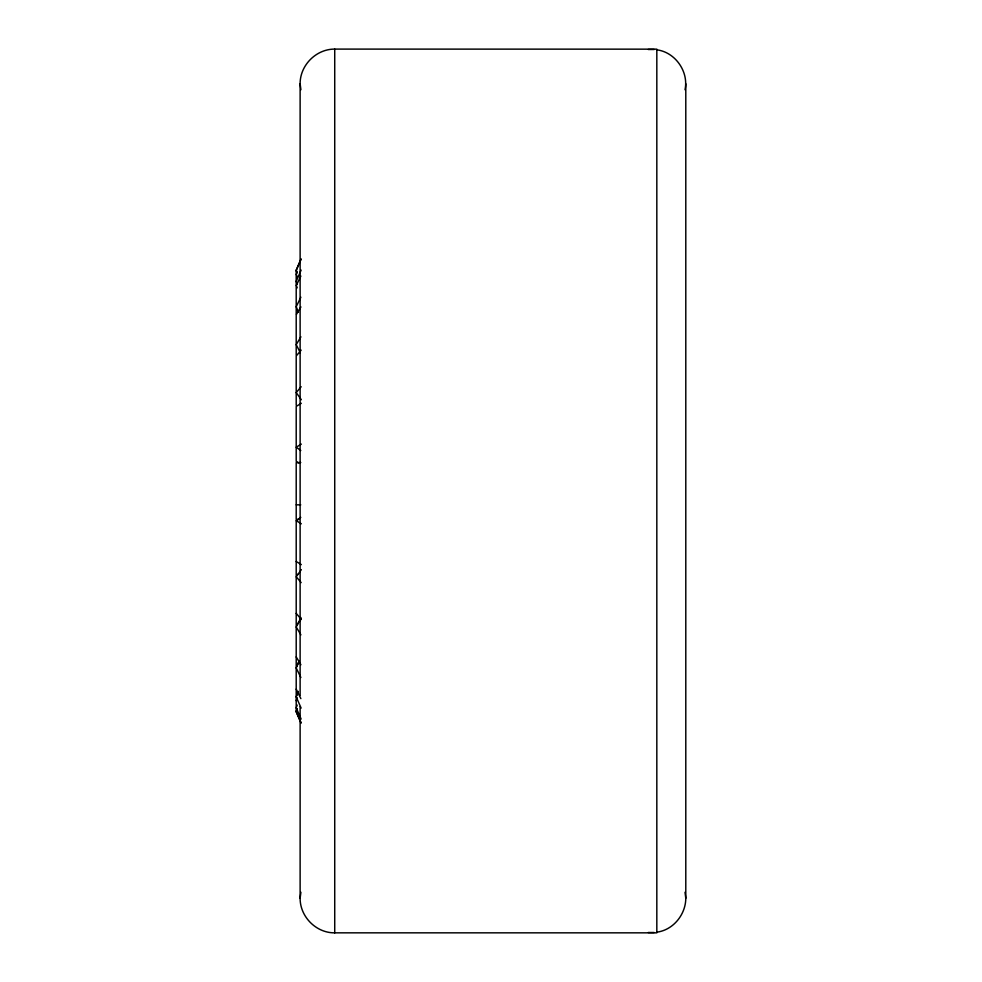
<?xml version="1.0" encoding="UTF-8"?>
<svg xmlns="http://www.w3.org/2000/svg" width="982" height="982" viewBox="0 0 982 982"><rect width="100%" height="100%" fill="white"/><g stroke="black" fill="none" stroke-linecap="round" stroke-linejoin="round"><path stroke-width="1.47" d="M300.124 695.477L300.124 83.765C300.001 65.229 316.179 48.99 334.727 49.1L656.823 49.161L656.823 932.839L334.727 932.839C316.167 933.072 300.001 916.734 300.124 898.235L300.124 706.598M300.124 898.235L300.909 892.257M685.006 89.743C688.922 71.809 675.358 52.341 657.167 49.886M685.792 83.765L685.792 898.235C685.743 914.402 673.382 929.88 657.167 932.114M301.13 722.826L296.208 711.619L296.208 696.901L298.258 691.377M296.208 700.682L297.239 697.92M297.239 705.076L296.208 707.838L301.13 719.045M296.208 711.619L297.239 708.857L296.208 711.778L300.946 722.961M297.914 692.285L296.208 696.422L296.208 667.993L299.068 661.107M300.946 259.039L296.208 270.222L297.239 273.082L296.208 270.381L301.13 259.174M301.13 270.111L296.208 281.318L297.239 284.08M300.873 276.065L296.208 285.578L296.208 314.007M300.873 297.202L296.208 306.715L298.491 312.215M298.945 661.819L296.208 667.22L296.208 627.019L301.008 617.568M300.909 306.936L296.208 314.78L296.208 354.981M300.909 336.826L296.208 344.657L300.32 352.759M301.351 618.856L296.208 626.013L296.208 576.765L301.351 569.621M301.167 350.144L296.208 355.987L296.208 405.235M301.167 386.736L296.208 392.591L301.351 399.735M298.491 573.954L296.208 575.599L296.208 520.681L300.787 517.391M301.327 403.271L296.208 406.401L296.208 461.319L298.491 462.964M301.327 444.097L296.208 447.215L300.787 450.505M648.206 49.493L654.184 49.493M654.184 932.507L648.206 932.507M300.762 462.571L296.208 462.571L296.208 519.429L299.142 519.429M296.208 504.834L300.762 504.834M296.208 520.681L301.327 523.799M296.208 561.495L301.327 564.625M296.208 576.765L301.167 582.621M296.208 613.369L301.167 619.212M296.208 627.019L300.909 634.851M296.208 656.897L300.909 664.74M296.208 667.993L300.873 677.506M296.208 689.119L300.873 698.632M296.208 696.901L301.13 708.108M296.208 274.162L297.239 276.924M297.239 287.861L296.208 285.099L296.208 270.381M685.006 892.257L685.792 898.235M300.124 83.765L300.909 89.743M334.727 49.1L334.727 932.9"/></g></svg>
